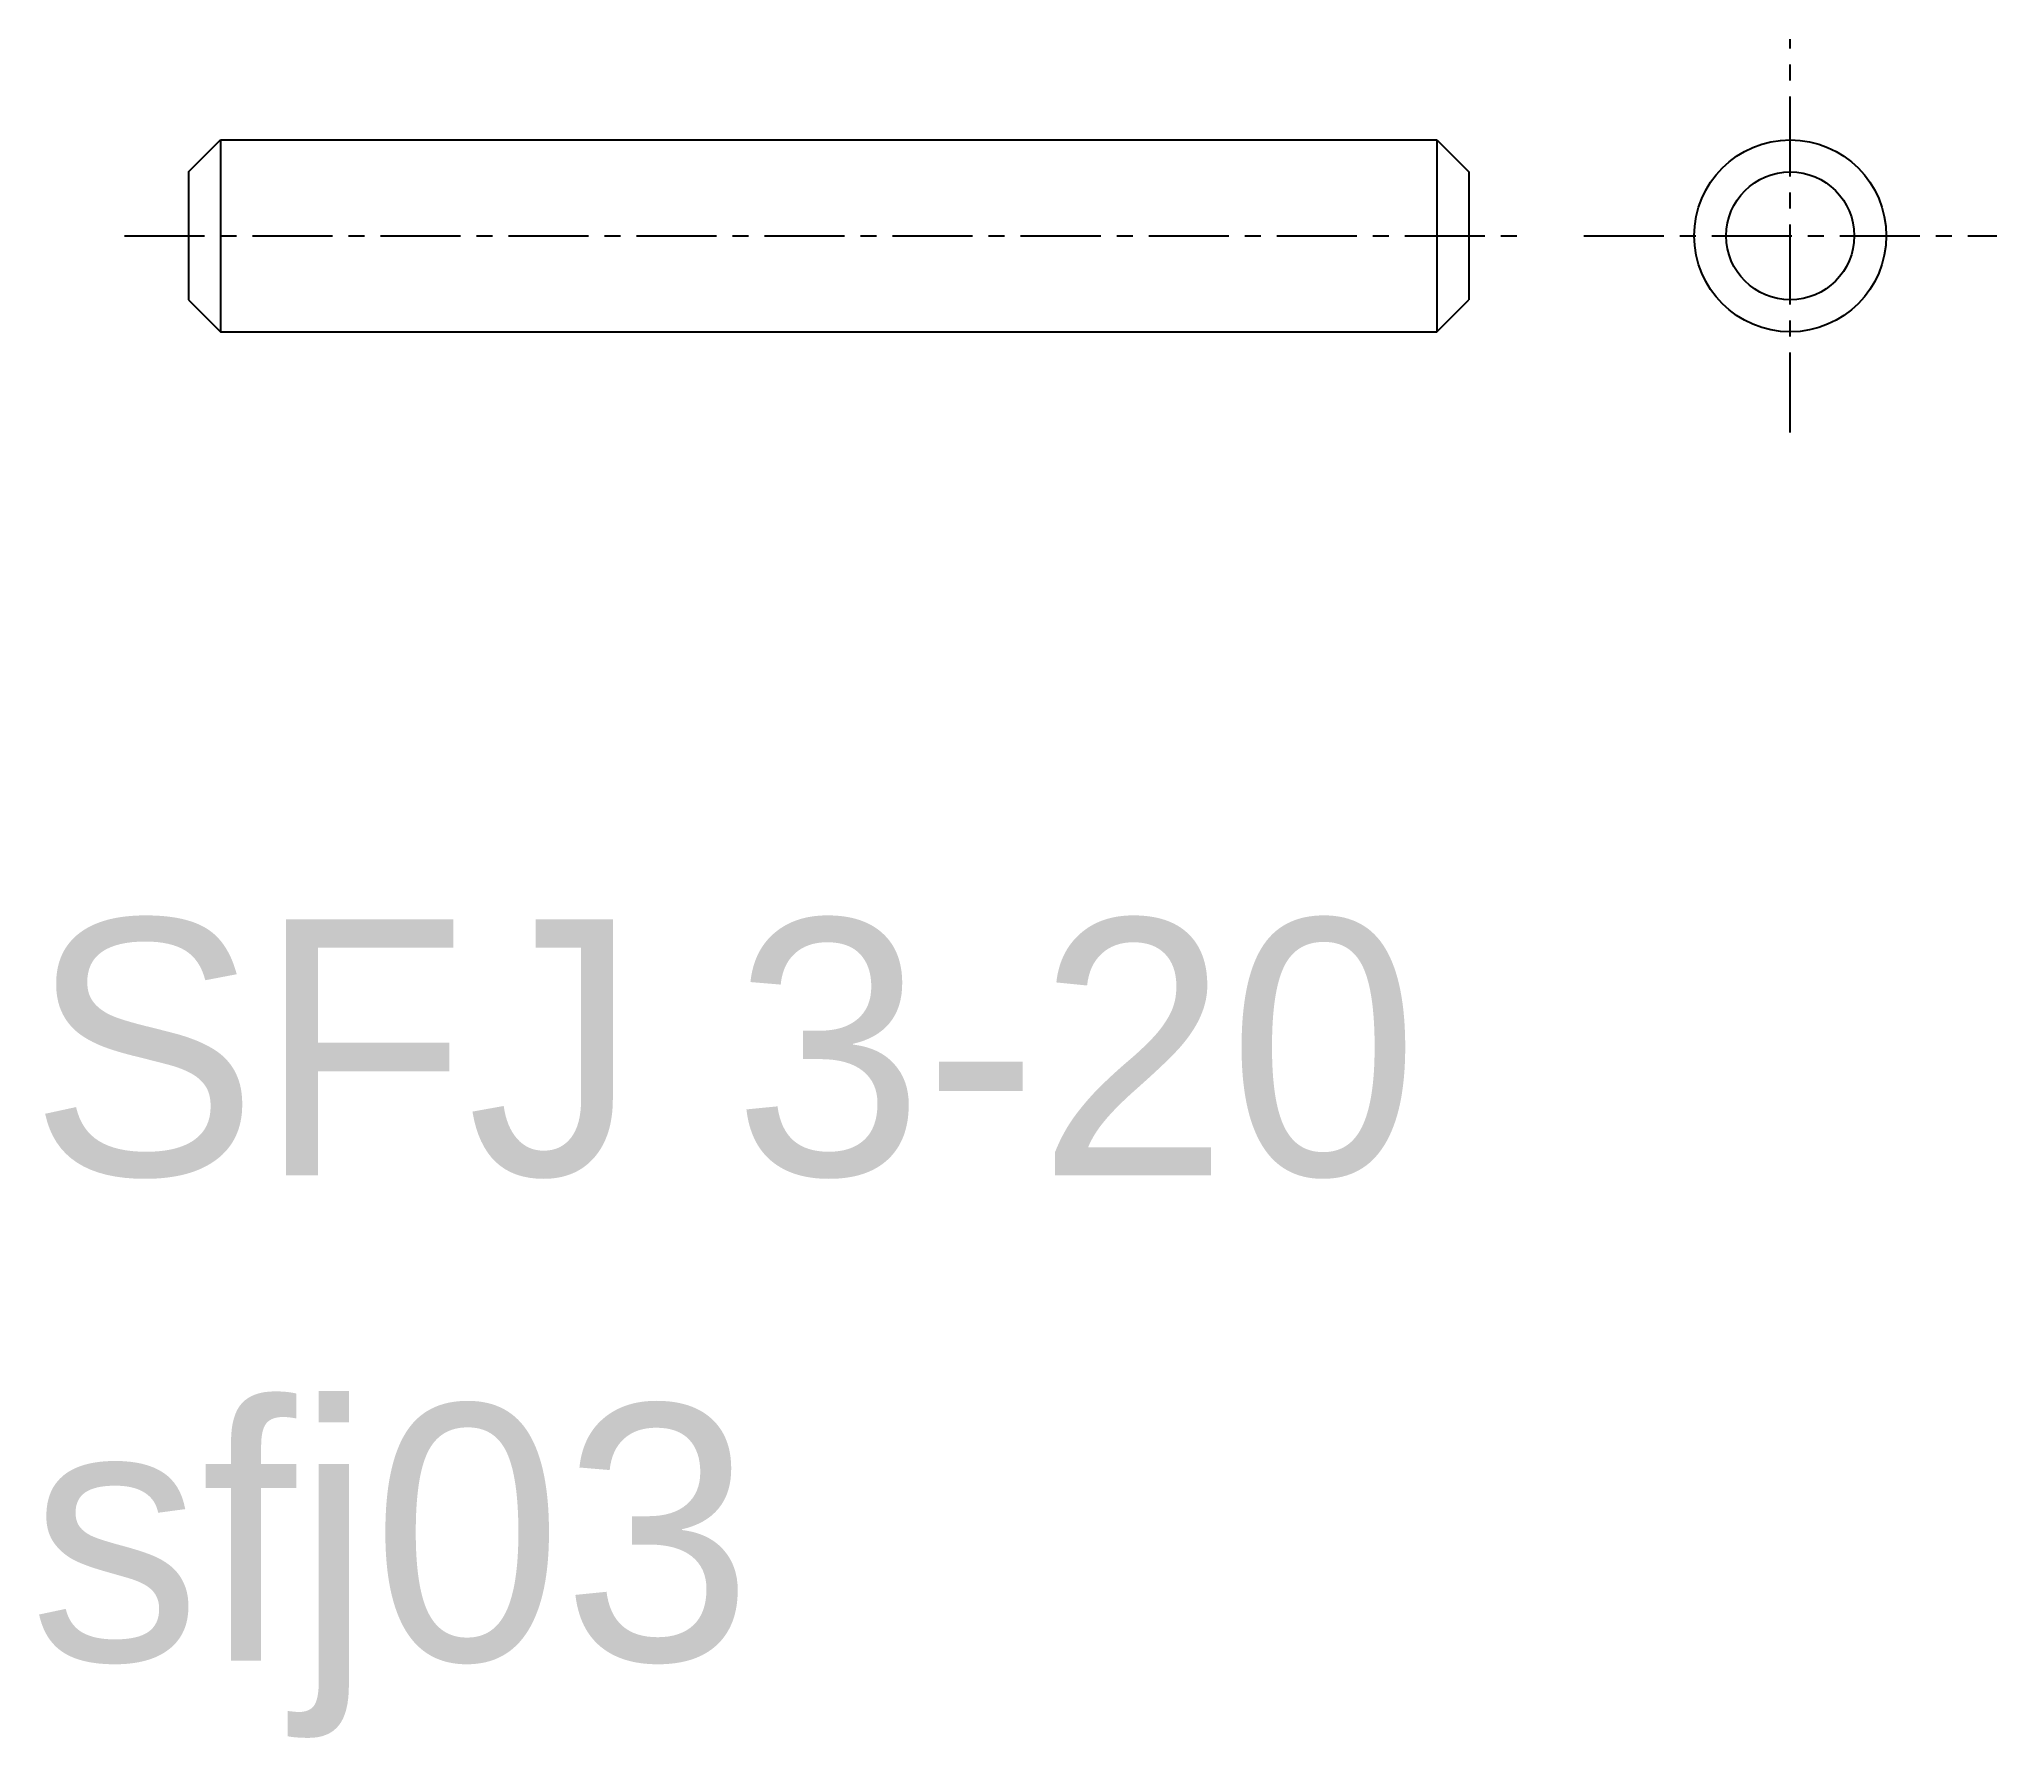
# Model space of a CAD drawing. Extents: x -1033.4 to -1002.9, y 1056.8 to 1083.4.
import ezdxf

# ---------------------------------------------------------------- set-up
doc = ezdxf.new("R2010")
doc.units = 0
doc.linetypes.add('CENTER', pattern=[2, 1.25, -0.25, 0.25, -0.25])
doc.layers.get('0').update_dxf_attribs({"linetype": 'CONTINUOUS'})
doc.layers.add('CENTER', color=1, linetype='CENTER')

msp = doc.modelspace()

# ---------------------------------------------------------------- linework, layer by layer
at = {"color": 7, "linetype": 'CONTINUOUS'}
for p, q in [((-1031.108, 1081.287), (-1030.608, 1081.787)), ((-1030.608, 1081.787), (-1011.608, 1081.787)), ((-1030.608, 1081.787), (-1030.608, 1078.787)), ((-1011.608, 1081.787), (-1011.608, 1078.787)), ((-1011.608, 1081.787), (-1011.108, 1081.287)), ((-1031.108, 1081.287), (-1031.108, 1079.287)), ((-1011.108, 1081.287), (-1011.108, 1079.287)), ((-1031.108, 1079.287), (-1030.608, 1078.787)), ((-1011.608, 1078.787), (-1011.108, 1079.287)), ((-1030.608, 1078.787), (-1011.608, 1078.787))]:
    msp.add_line(p, q, dxfattribs=at)
for p, q in [((-1025.858, 1078.787), (-1025.858, 1078.787)), ((-1021.108, 1078.787), (-1021.108, 1078.787))]:
    msp.add_line(p, q)
for radius in [1.5, 1]:
    msp.add_circle((-1006.084, 1080.287), radius)
at = {"layer": 'CENTER', "linetype": 'CENTER'}
for p, q in [((-1006.084, 1077.214), (-1006.084, 1083.36)), ((-1009.311, 1080.287), (-1002.857, 1080.287))]:
    msp.add_line(p, q, dxfattribs=at)
at = {"layer": 'CENTER', "color": 1, "linetype": 'CENTER'}
msp.add_line((-1032.108, 1080.287), (-1010.108, 1080.287), dxfattribs=at)

# ---------------------------------------------------------------- texts
for s, p in [('SFJ 3-20', (-1033.592, 1065.61)), ('sfj03', (-1033.592, 1058.025))]:
    msp.add_text(s, height=4).set_placement(p)

doc.saveas('drawing.dxf')
